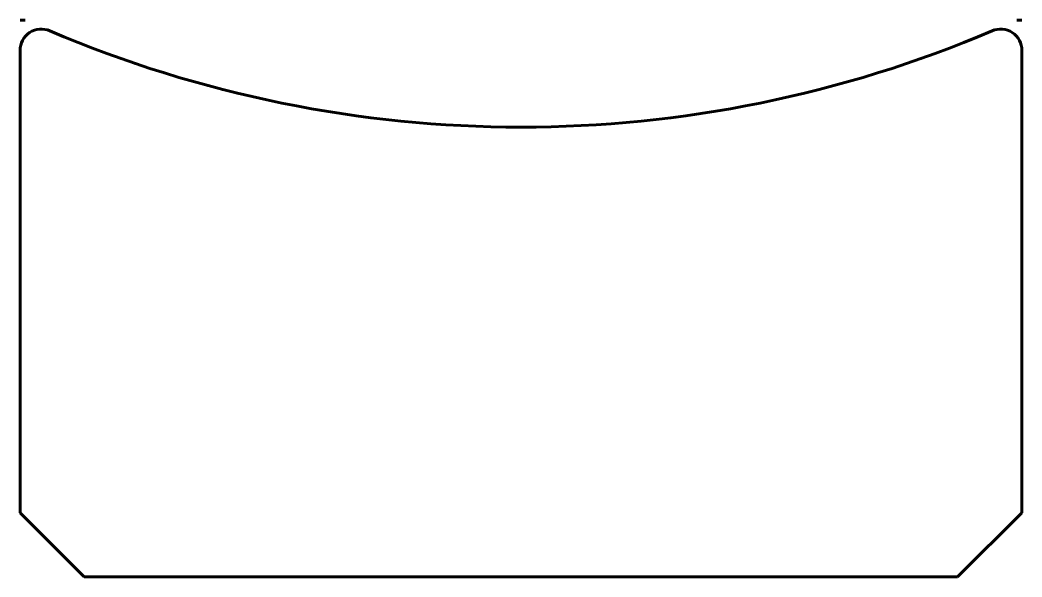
# Model space of a CAD drawing. Header units: millimetres. Extents: x -104 to 83, y -1 to 103.
import ezdxf

# ---------------------------------------------------------------- set-up
doc = ezdxf.new("R2010")
doc.units = ezdxf.units.MM
doc.linetypes.add('K5LT_BASIC', pattern=[0])

msp = doc.modelspace()

# ---------------------------------------------------------------- linework, layer by layer
at = {"color": 150, "linetype": 'K5LT_BASIC', "lineweight": 60}
for p, q in [((-102.74, 102.68), (-103.72, 102.68)), ((83.28, 102.68), (82.3, 102.68)), ((-103.72, 96.98), (-103.72, 10.68)), ((83.28, 10.68), (83.28, 96.98)), ((-91.72, -1.32), (-103.72, 10.68)), ((71.28, -1.32), (83.28, 10.68)), ((-91.72, -1.32), (71.28, -1.32))]:
    msp.add_line(p, q, dxfattribs=at)
for centre, radius, start, end in [((-99.72, 96.98), 4, 66.8871, 180), ((-10.22, 306.68), 224, 246.8871, 293.1129), ((79.28, 96.98), 4, 0, 113.1129)]:
    msp.add_arc(centre, radius, start, end, dxfattribs=at)

doc.saveas('drawing.dxf')
